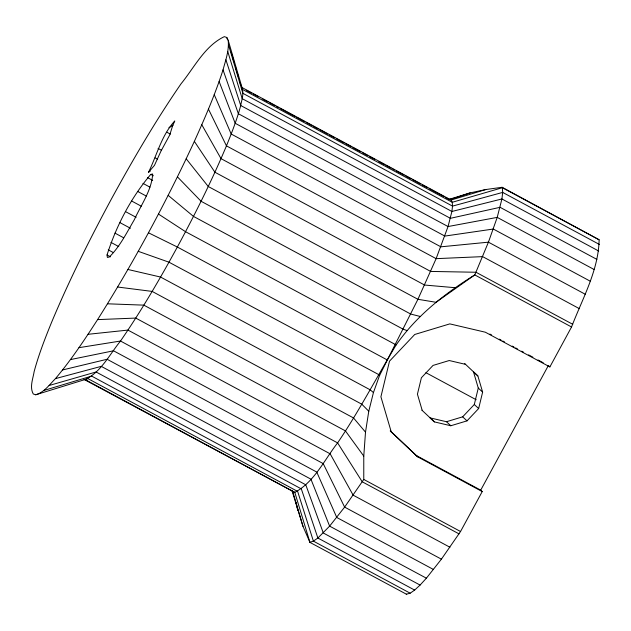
<?xml version="1.0" encoding="UTF-8"?>
<svg xmlns="http://www.w3.org/2000/svg" width="631" height="631" viewBox="0 0 631 631"><rect width="100%" height="100%" fill="white"/><g stroke="black" fill="none" stroke-linecap="round" stroke-linejoin="round"><path stroke-width="0.95" d="M363.771 456.11L365.507 432.156L368.772 411.238L373.434 392.577L379.499 375.587L417.919 299.299L436.124 258.655L448.042 226.545L451.899 211.472L452.522 206.108L452.253 202.283L451.118 200.019L241.444 87.22C244.591 92.852 241.657 99.643 240.726 105.511C237.035 119.306 231.829 132.636 226.45 145.856C211.969 180.45 195.153 214.035 177.35 247.029C159.785 279.17 141.297 310.862 120.505 341.032C109.684 354.299 101.149 371.99 85.122 379.578L294.795 492.377L309.908 542.289L313.394 541.13L317.874 538.03L329.619 526.128L344.629 507.111L363.771 479.442L363.771 456.11L345.417 430.878L135.752 318.079L97.592 319.617C84.483 339.928 71.066 360.135 55.441 378.624C49.541 384.587 44.17 392.387 35.722 394.777L33.262 393.973C29.42 387.095 33.001 378.797 34.137 371.62C38.649 354.756 45.014 338.461 51.592 322.315C69.292 280.022 89.839 238.983 111.6 198.655C133.07 159.375 155.668 120.639 181.073 83.757C194.309 67.549 204.736 45.921 224.32 36.653L226.781 37.458L228.177 40.218L242.588 89.484L452.253 202.283L502.363 187.722L599.127 239.788C598.496 270.573 582.326 298.771 571.552 326.984L549.877 366.926L485.357 332.221L449.816 323.884L414.733 334.477L389.508 361.169L380.911 396.796L391.228 431.825L417.706 456.852L482.226 491.565L460.543 531.507L441.4 559.169L426.39 578.193L420.08 585.071L414.646 590.088L410.166 593.195L406.285 594.221M97.592 319.617C133.693 262.401 165.914 202.74 194.356 141.36C204.941 117.965 215.163 94.342 223.027 69.867C225.622 60.229 229.29 50.354 228.177 40.218M107.033 254.979C116.262 225.914 130.996 197.637 150.777 174.385L152.663 173.998C151.692 190.412 140.973 204.98 134.332 219.706C126.752 232.579 120.016 246.461 109.266 257.046L107.38 257.432L107.033 254.979L110.504 256.849M446.464 421.721L462.657 416.831L474.299 404.51L478.274 388.065L473.51 371.896L477.864 375.934L482.628 392.096L478.653 408.541L467.011 420.861L450.818 425.751L434.412 421.902L430.058 417.872L446.464 421.721L450.818 425.751M148.593 172.153C156.977 154.981 161.536 135.271 174.779 120.963L172.72 125.459L169.771 134.908L160.976 151.117L154.437 165.393L148.593 172.153L150.225 171.159M482.226 491.565L480.712 490.169L548.371 365.53L549.877 366.926M83.978 379.381L294.795 492.377C314.317 482.045 324.437 459.786 337.609 442.891C358.984 411.365 376.494 377.488 396.142 344.928L396.497 344.463C416.697 315.516 445.044 293.383 474.78 274.919L488.433 242.17L497.212 217.38L501.921 198.962L502.678 192.408L502.363 187.722L502.134 187.281L485.815 189.537L470.142 192.889L449.106 199.364L451.118 200.019L485.815 189.537M168.934 127.722L173.083 125.19M455.117 197.929L470.142 192.889M35.722 394.777L87.977 378.632L297.651 491.431L313.394 541.13L410.166 593.195M43.697 390.518L91.645 376.092L301.318 488.891L317.874 538.03L414.646 590.088M49.123 385.502L96.086 371.982L305.759 484.782L323.309 533.006L420.08 585.071M448.909 199.593L454.233 198.166M55.441 378.624L101.252 366.359L310.925 479.158L329.619 526.128L426.39 578.193M62.572 369.955L107.089 359.268L316.762 472.067L336.757 517.467L433.529 569.525M70.443 359.599L113.533 350.797L323.206 463.596L344.629 507.111L441.4 559.169M78.97 347.673L120.505 341.032L330.179 453.831L353.155 495.177L449.927 547.243M88.048 334.296L127.943 330.092L337.609 442.891L362.233 481.8L459.005 533.865M107.491 303.803L143.844 305.144L353.518 417.943L365.507 432.156M455.18 287.704L424.584 285.038L214.911 172.231L194.356 141.36M138.228 251.319L168.99 262.196L379.72 375.122M117.642 287.026L152.15 291.412L361.815 404.211L368.772 411.238M127.919 269.469L160.558 277.048L370.231 389.848L373.434 392.577M465.639 364.379L449.233 360.53L433.04 365.42L421.398 377.74L417.43 394.186L422.194 410.347M420.214 316.462L410.749 314.072L201.076 201.273L177.437 176.861M291.908 490.374L302.99 526.357L309.908 542.289M407.09 330.573L403.154 329.201L193.48 216.401L168.154 195.342M396.142 344.928L185.546 231.703L158.452 214.051M148.443 232.776L177.35 247.029L387.024 359.828M502.134 187.281L599.127 239.788M599.45 244.473L502.678 192.408L452.522 206.108L242.848 93.309L228.493 44.904M598.693 251.02L501.921 198.962L451.899 211.472L242.225 98.673L227.736 51.458M596.863 259.38L500.091 207.315L450.4 218.31L240.726 105.511L225.906 59.811M593.984 269.437L497.212 217.38L448.042 226.545L238.376 113.746L223.027 69.867M246.366 90.288L251.564 93.088M253.299 94.019L258.497 96.819M262.827 99.146L268.025 101.946M269.76 102.877L274.958 105.677M276.693 106.607L278.421 107.538M280.156 108.469L294.882 116.396M296.617 117.327L304.418 121.523M306.145 122.453L311.343 125.254M313.079 126.184L318.276 128.976M320.012 129.907L327.812 134.103M329.54 135.042L334.738 137.834M336.473 138.765L344.274 142.961M346.001 143.892L351.199 146.692M352.934 147.622L360.735 151.819M362.462 152.749L367.66 155.549M369.395 156.48L374.593 159.272M378.923 161.607L384.121 164.407M385.856 165.338L391.054 168.13M392.79 169.061L394.525 169.999M396.252 170.93L404.053 175.126M405.788 176.057L410.986 178.849M412.713 179.788L420.514 183.984M422.249 184.915L427.447 187.707M429.175 188.637L443.908 196.564M445.644 197.495L448.239 198.899M590.08 281.103L493.308 229.037L444.855 236.081L235.182 123.282L219.131 81.533M585.205 294.227L488.433 242.17L440.864 246.824L231.191 134.024L214.248 94.658M579.408 308.685L482.636 256.628L436.124 258.655L226.45 145.856L208.451 109.116M572.751 324.31L475.979 272.253L430.673 271.433L221 158.633L201.794 124.741M571.552 326.984L474.78 274.919L436.005 302.281L417.919 299.299L208.246 186.5L186.2 158.799M166.876 132.218L170.338 134.088M158.073 148.427L161.544 150.288M489.877 334.059L491.596 334.99M499.334 339.155L501.053 340.077M502.781 341L504.5 341.931M512.238 346.096L513.957 347.018M515.677 347.941L517.396 348.872M521.703 351.183L523.422 352.106M528.581 354.882L532.887 357.201M538.046 359.978L543.204 362.754M155.131 157.876L157.576 159.193M150.777 174.385L153.38 175.789M147.48 177.587L152.686 180.387M142.985 183.392L149.926 187.131M137.613 191.398L146.289 196.067M131.721 201.06L141.265 206.195M425.901 372.684L476.208 399.746M125.711 211.724L136.122 217.324M120 222.656L130.412 228.256M114.968 233.115L123.644 237.784M110.961 242.391L118.77 246.595M108.256 249.844L113.462 252.652M391.157 431.778L416.2 455.456L480.712 490.169M363.771 479.442L460.543 531.507M309.513 542.155L406.68 594.347M378.663 374.995L379.499 375.587M478.274 388.065L482.628 392.096M474.299 404.51L478.653 408.541M462.657 416.831L467.011 420.861M390.226 430.894L391.228 431.825M416.2 455.456L417.706 456.852M464.684 363.551L477.864 375.934M421.91 410.166L434.412 421.902M226.781 37.458L227.334 39.335M231.206 52.483L232.034 55.299M232.587 57.176L233.975 61.87M235.631 67.501L236.467 70.325M237.019 72.202L238.4 76.895M240.064 82.527L240.892 85.343M292.784 491.715L302.99 526.357M295.939 502.276L297.777 510.44"/></g></svg>
